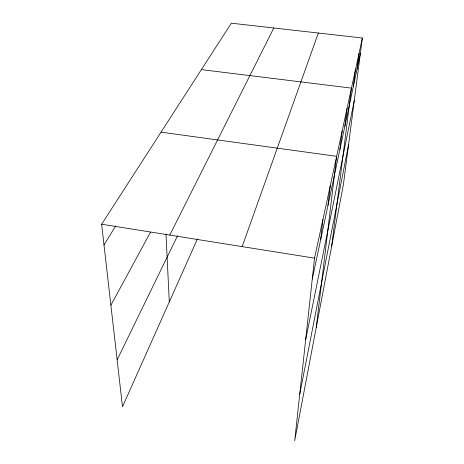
<?xml version="1.0" encoding="UTF-8"?>
<svg xmlns="http://www.w3.org/2000/svg" width="464" height="464" viewBox="0 0 464 464"><rect width="100%" height="100%" fill="white"/><g stroke="black" fill="none" stroke-linecap="round" stroke-linejoin="round"><path stroke-width="0.7" d="M362.367 38.002L314.534 258.146L294.681 440.8L343.418 184.51L362.367 38.002L231.333 23.2L101.633 224.228L122.502 406.771L197.409 238.954M320.659 239.673L322.95 219.42M327.973 205.395L330.258 185.797M316.239 327.445L336.655 156.333L161.043 132.147M339.926 149.356L342.154 131.028M344.874 126.162L347.066 108.431M331.603 246.633L351.474 88.137L201.388 69.612M353.348 86.414L355.459 69.809M357.007 69.252L359.072 53.169M299.756 394.122L348.557 144.756M305.683 339.584L354.299 100.386M312.266 279.044L360.348 53.586M242.156 246.616L318.339 33.025M117.137 359.826L177.544 235.741M169.801 235.091L273.795 27.997M110.896 305.231L150.545 232.064M104 244.957L115.698 225.962M101.633 224.228L314.534 258.146M165.996 234.129L169.29 301.948"/></g></svg>
